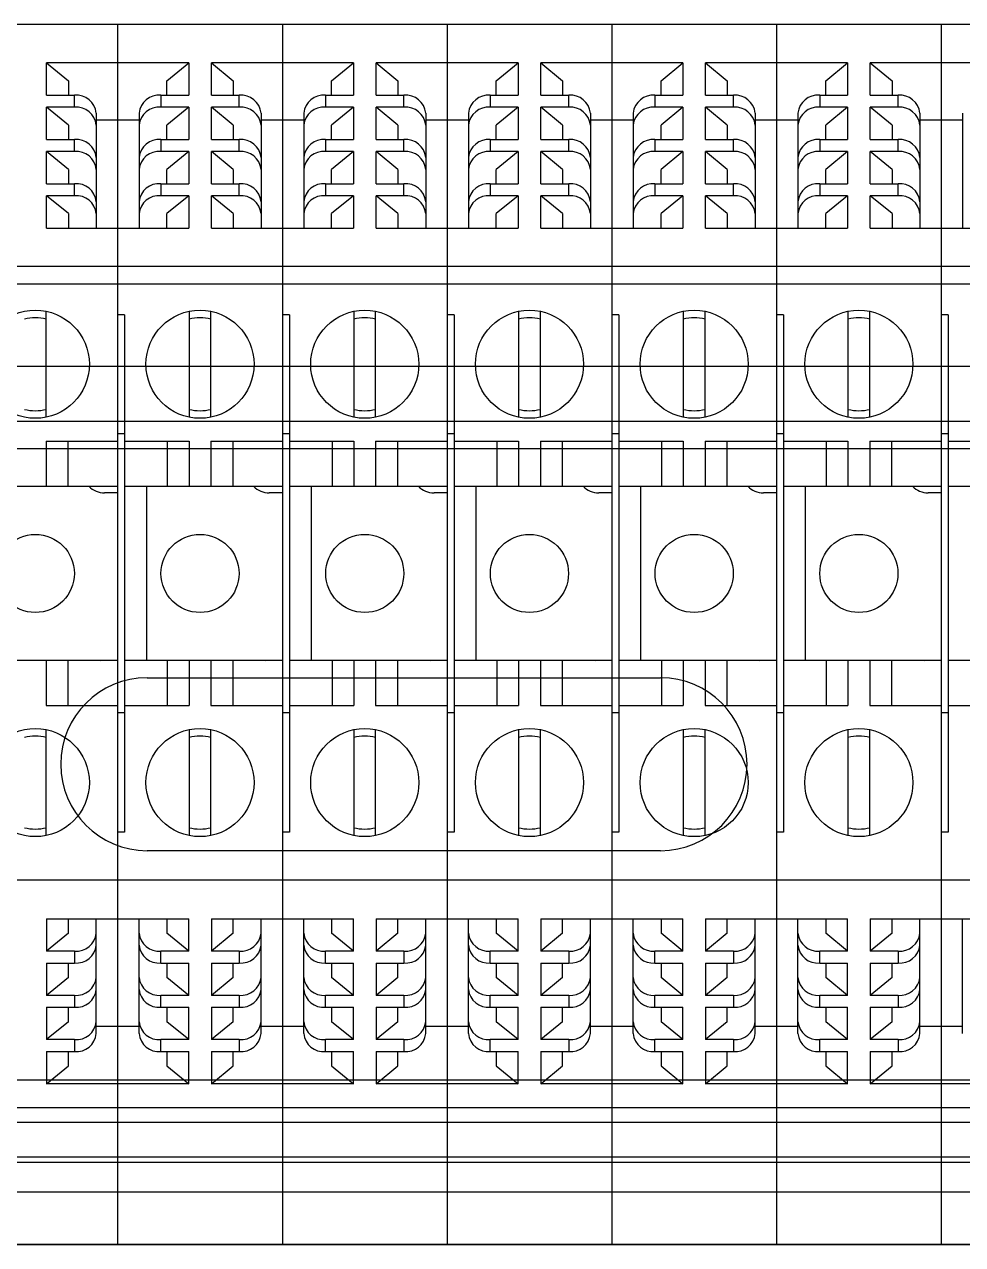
# Model space of a CAD drawing. Header units: inches. Extents: x 17 to 3130, y 15 to 659.
# Drawn here: x 1751.03 to 1785.21, y 382.24 to 426.69 of the extents above; entities that cross this region are included whole.
import ezdxf

# ---------------------------------------------------------------- set-up
doc = ezdxf.new("R2010")
doc.units = ezdxf.units.IN
doc.header["$MEASUREMENT"] = 0

msp = doc.modelspace()

# ---------------------------------------------------------------- linework, layer by layer
at = {"color": 7, "linetype": 'Continuous', "lineweight": 25}
for p, q in [((1754.43008, 426.6941), (1748.43008, 426.6941)), ((1754.43008, 426.6941), (1754.43008, 382.2441)), ((1760.43008, 426.6941), (1754.43008, 426.6941)), ((1754.43008, 426.6941), (1754.43008, 382.2441)), ((1760.43008, 426.6941), (1760.43008, 382.2441)), ((1766.43008, 426.6941), (1760.43008, 426.6941)), ((1760.43008, 426.6941), (1760.43008, 382.2441)), ((1766.43008, 426.6941), (1766.43008, 382.2441)), ((1772.43008, 426.6941), (1766.43008, 426.6941)), ((1766.43008, 426.6941), (1766.43008, 382.2441)), ((1772.43008, 426.6941), (1772.43008, 382.2441)), ((1778.43008, 426.6941), (1772.43008, 426.6941)), ((1772.43008, 426.6941), (1772.43008, 382.2441)), ((1778.43008, 426.6941), (1778.43008, 382.2441)), ((1784.43008, 426.6941), (1778.43008, 426.6941)), ((1778.43008, 426.6941), (1778.43008, 382.2441)), ((1784.43008, 426.6941), (1784.43008, 382.2441)), ((1790.43008, 426.6941), (1784.43008, 426.6941)), ((1784.43008, 426.6941), (1784.43008, 382.2441)), ((1754.43008, 425.28942), (1751.84283, 425.28942)), ((1751.84283, 424.11185), (1751.84283, 425.28942)), ((1751.84283, 425.28942), (1752.63658, 424.63757)), ((1757.01733, 425.28942), (1754.43008, 425.28942)), ((1756.22358, 424.63757), (1757.01733, 425.28942)), ((1757.01733, 425.28942), (1757.01733, 424.11185)), ((1760.43008, 425.28942), (1757.84283, 425.28942)), ((1757.84283, 424.11185), (1757.84283, 425.28942)), ((1757.84283, 425.28942), (1758.63658, 424.63757)), ((1763.01733, 425.28942), (1760.43008, 425.28942)), ((1762.22358, 424.63757), (1763.01733, 425.28942)), ((1763.01733, 425.28942), (1763.01733, 424.11185)), ((1766.43008, 425.28942), (1763.84283, 425.28942)), ((1763.84283, 424.11185), (1763.84283, 425.28942)), ((1763.84283, 425.28942), (1764.63658, 424.63757)), ((1769.01733, 425.28942), (1766.43008, 425.28942)), ((1768.22358, 424.63757), (1769.01733, 425.28942)), ((1769.01733, 425.28942), (1769.01733, 424.11185)), ((1772.43008, 425.28942), (1769.84283, 425.28942)), ((1769.84283, 424.11185), (1769.84283, 425.28942)), ((1769.84283, 425.28942), (1770.63658, 424.63757)), ((1775.01733, 425.28942), (1772.43008, 425.28942)), ((1774.22358, 424.63757), (1775.01733, 425.28942)), ((1775.01733, 425.28942), (1775.01733, 424.11185)), ((1778.43008, 425.28942), (1775.84283, 425.28942)), ((1775.84283, 424.11185), (1775.84283, 425.28942)), ((1775.84283, 425.28942), (1776.63658, 424.63757)), ((1781.01733, 425.28942), (1778.43008, 425.28942)), ((1780.22358, 424.63757), (1781.01733, 425.28942)), ((1781.01733, 425.28942), (1781.01733, 424.11185)), ((1784.43008, 425.28942), (1781.84283, 425.28942)), ((1781.84283, 424.11185), (1781.84283, 425.28942)), ((1781.84283, 425.28942), (1782.63658, 424.63757)), ((1787.01733, 425.28942), (1784.43008, 425.28942)), ((1752.63658, 424.63757), (1752.63658, 424.11185)), ((1756.22358, 424.11185), (1756.22358, 424.63757)), ((1758.63658, 424.63757), (1758.63658, 424.11185)), ((1762.22358, 424.11185), (1762.22358, 424.63757)), ((1764.63658, 424.63757), (1764.63658, 424.11185)), ((1768.22358, 424.11185), (1768.22358, 424.63757)), ((1770.63658, 424.63757), (1770.63658, 424.11185)), ((1774.22358, 424.11185), (1774.22358, 424.63757)), ((1776.63658, 424.63757), (1776.63658, 424.11185)), ((1780.22358, 424.11185), (1780.22358, 424.63757)), ((1782.63658, 424.63757), (1782.63658, 424.11185)), ((1751.84283, 424.11185), (1752.85883, 424.11185)), ((1752.85883, 423.67706), (1752.85883, 424.11185)), ((1756.00133, 424.11185), (1756.00133, 423.67706)), ((1756.00133, 424.11185), (1757.01733, 424.11185)), ((1757.84283, 424.11185), (1758.85883, 424.11185)), ((1758.85883, 423.67706), (1758.85883, 424.11185)), ((1762.00133, 424.11185), (1762.00133, 423.67706)), ((1762.00133, 424.11185), (1763.01733, 424.11185)), ((1763.84283, 424.11185), (1764.85883, 424.11185)), ((1764.85883, 423.67706), (1764.85883, 424.11185)), ((1768.00133, 424.11185), (1768.00133, 423.67706)), ((1768.00133, 424.11185), (1769.01733, 424.11185)), ((1769.84283, 424.11185), (1770.85883, 424.11185)), ((1770.85883, 423.67706), (1770.85883, 424.11185)), ((1774.00133, 424.11185), (1774.00133, 423.67706)), ((1774.00133, 424.11185), (1775.01733, 424.11185)), ((1775.84283, 424.11185), (1776.85883, 424.11185)), ((1776.85883, 423.67706), (1776.85883, 424.11185)), ((1780.00133, 424.11185), (1780.00133, 423.67706)), ((1780.00133, 424.11185), (1781.01733, 424.11185)), ((1781.84283, 424.11185), (1782.85883, 424.11185)), ((1782.85883, 423.67706), (1782.85883, 424.11185)), ((1752.85883, 423.67706), (1751.84283, 423.67706)), ((1751.84283, 422.4995), (1751.84283, 423.67706)), ((1752.63658, 423.02521), (1751.84283, 423.67706)), ((1757.01733, 423.67706), (1756.00133, 423.67706)), ((1757.01733, 423.67706), (1756.22358, 423.02521)), ((1757.01733, 423.67706), (1757.01733, 422.4995)), ((1758.85883, 423.67706), (1757.84283, 423.67706)), ((1757.84283, 422.4995), (1757.84283, 423.67706)), ((1758.63658, 423.02521), (1757.84283, 423.67706)), ((1763.01733, 423.67706), (1762.00133, 423.67706)), ((1763.01733, 423.67706), (1762.22358, 423.02521)), ((1763.01733, 423.67706), (1763.01733, 422.4995)), ((1764.85883, 423.67706), (1763.84283, 423.67706)), ((1763.84283, 422.4995), (1763.84283, 423.67706)), ((1764.63658, 423.02521), (1763.84283, 423.67706)), ((1769.01733, 423.67706), (1768.00133, 423.67706)), ((1769.01733, 423.67706), (1768.22358, 423.02521)), ((1769.01733, 423.67706), (1769.01733, 422.4995)), ((1770.85883, 423.67706), (1769.84283, 423.67706)), ((1769.84283, 422.4995), (1769.84283, 423.67706)), ((1770.63658, 423.02521), (1769.84283, 423.67706)), ((1775.01733, 423.67706), (1774.00133, 423.67706)), ((1775.01733, 423.67706), (1774.22358, 423.02521)), ((1775.01733, 423.67706), (1775.01733, 422.4995)), ((1776.85883, 423.67706), (1775.84283, 423.67706)), ((1775.84283, 422.4995), (1775.84283, 423.67706)), ((1776.63658, 423.02521), (1775.84283, 423.67706)), ((1781.01733, 423.67706), (1780.00133, 423.67706)), ((1781.01733, 423.67706), (1780.22358, 423.02521)), ((1781.01733, 423.67706), (1781.01733, 422.4995)), ((1782.85883, 423.67706), (1781.84283, 423.67706)), ((1781.84283, 422.4995), (1781.84283, 423.67706)), ((1782.63658, 423.02521), (1781.84283, 423.67706)), ((1753.65258, 423.46), (1753.65258, 419.27478)), ((1754.43008, 423.20349), (1753.65258, 423.20349)), ((1755.20758, 423.20349), (1754.43008, 423.20349)), ((1755.20758, 423.46), (1755.20758, 419.27478)), ((1759.65258, 423.46), (1759.65258, 419.27478)), ((1760.43008, 423.20349), (1759.65258, 423.20349)), ((1761.20758, 423.20349), (1760.43008, 423.20349)), ((1761.20758, 423.46), (1761.20758, 419.27478)), ((1765.65258, 423.46), (1765.65258, 419.27478)), ((1766.43008, 423.20349), (1765.65258, 423.20349)), ((1767.20758, 423.20349), (1766.43008, 423.20349)), ((1767.20758, 423.46), (1767.20758, 419.27478)), ((1771.65258, 423.46), (1771.65258, 419.27478)), ((1772.43008, 423.20349), (1771.65258, 423.20349)), ((1773.20758, 423.20349), (1772.43008, 423.20349)), ((1773.20758, 423.46), (1773.20758, 419.27478)), ((1777.65258, 423.46), (1777.65258, 419.27478)), ((1778.43008, 423.20349), (1777.65258, 423.20349)), ((1779.20758, 423.20349), (1778.43008, 423.20349)), ((1779.20758, 423.46), (1779.20758, 419.27478)), ((1783.65258, 423.46), (1783.65258, 419.27478)), ((1784.43008, 423.20349), (1783.65258, 423.20349)), ((1785.20758, 423.20349), (1784.43008, 423.20349)), ((1785.20758, 423.46), (1785.20758, 419.27478)), ((1752.63658, 423.02521), (1752.63658, 422.4995)), ((1756.22358, 422.4995), (1756.22358, 423.02521)), ((1758.63658, 423.02521), (1758.63658, 422.4995)), ((1762.22358, 422.4995), (1762.22358, 423.02521)), ((1764.63658, 423.02521), (1764.63658, 422.4995)), ((1768.22358, 422.4995), (1768.22358, 423.02521)), ((1770.63658, 423.02521), (1770.63658, 422.4995)), ((1774.22358, 422.4995), (1774.22358, 423.02521)), ((1776.63658, 423.02521), (1776.63658, 422.4995)), ((1780.22358, 422.4995), (1780.22358, 423.02521)), ((1782.63658, 423.02521), (1782.63658, 422.4995)), ((1751.84283, 422.4995), (1752.85883, 422.4995)), ((1752.85883, 422.0647), (1752.85883, 422.4995)), ((1756.00133, 422.4995), (1756.00133, 422.0647)), ((1756.00133, 422.4995), (1757.01733, 422.4995)), ((1757.84283, 422.4995), (1758.85883, 422.4995)), ((1758.85883, 422.0647), (1758.85883, 422.4995)), ((1762.00133, 422.4995), (1762.00133, 422.0647)), ((1762.00133, 422.4995), (1763.01733, 422.4995)), ((1763.84283, 422.4995), (1764.85883, 422.4995)), ((1764.85883, 422.0647), (1764.85883, 422.4995)), ((1768.00133, 422.4995), (1768.00133, 422.0647)), ((1768.00133, 422.4995), (1769.01733, 422.4995)), ((1769.84283, 422.4995), (1770.85883, 422.4995)), ((1770.85883, 422.0647), (1770.85883, 422.4995)), ((1774.00133, 422.4995), (1774.00133, 422.0647)), ((1774.00133, 422.4995), (1775.01733, 422.4995)), ((1775.84283, 422.4995), (1776.85883, 422.4995)), ((1776.85883, 422.0647), (1776.85883, 422.4995)), ((1780.00133, 422.4995), (1780.00133, 422.0647)), ((1780.00133, 422.4995), (1781.01733, 422.4995)), ((1781.84283, 422.4995), (1782.85883, 422.4995)), ((1782.85883, 422.0647), (1782.85883, 422.4995)), ((1752.85883, 422.0647), (1751.84283, 422.0647)), ((1751.84283, 420.88714), (1751.84283, 422.0647)), ((1752.63658, 421.41285), (1751.84283, 422.0647)), ((1757.01733, 422.0647), (1756.00133, 422.0647)), ((1757.01733, 422.0647), (1756.22358, 421.41285)), ((1757.01733, 422.0647), (1757.01733, 420.88714)), ((1758.85883, 422.0647), (1757.84283, 422.0647)), ((1757.84283, 420.88714), (1757.84283, 422.0647)), ((1758.63658, 421.41285), (1757.84283, 422.0647)), ((1763.01733, 422.0647), (1762.00133, 422.0647)), ((1763.01733, 422.0647), (1762.22358, 421.41285)), ((1763.01733, 422.0647), (1763.01733, 420.88714)), ((1764.85883, 422.0647), (1763.84283, 422.0647)), ((1763.84283, 420.88714), (1763.84283, 422.0647)), ((1764.63658, 421.41285), (1763.84283, 422.0647)), ((1769.01733, 422.0647), (1768.00133, 422.0647)), ((1769.01733, 422.0647), (1768.22358, 421.41285)), ((1769.01733, 422.0647), (1769.01733, 420.88714)), ((1770.85883, 422.0647), (1769.84283, 422.0647)), ((1769.84283, 420.88714), (1769.84283, 422.0647)), ((1770.63658, 421.41285), (1769.84283, 422.0647)), ((1775.01733, 422.0647), (1774.00133, 422.0647)), ((1775.01733, 422.0647), (1774.22358, 421.41285)), ((1775.01733, 422.0647), (1775.01733, 420.88714)), ((1776.85883, 422.0647), (1775.84283, 422.0647)), ((1775.84283, 420.88714), (1775.84283, 422.0647)), ((1776.63658, 421.41285), (1775.84283, 422.0647)), ((1781.01733, 422.0647), (1780.00133, 422.0647)), ((1781.01733, 422.0647), (1780.22358, 421.41285)), ((1781.01733, 422.0647), (1781.01733, 420.88714)), ((1782.85883, 422.0647), (1781.84283, 422.0647)), ((1781.84283, 420.88714), (1781.84283, 422.0647)), ((1782.63658, 421.41285), (1781.84283, 422.0647)), ((1752.63658, 421.41285), (1752.63658, 420.88714)), ((1756.22358, 420.88714), (1756.22358, 421.41285)), ((1758.63658, 421.41285), (1758.63658, 420.88714)), ((1762.22358, 420.88714), (1762.22358, 421.41285)), ((1764.63658, 421.41285), (1764.63658, 420.88714)), ((1768.22358, 420.88714), (1768.22358, 421.41285)), ((1770.63658, 421.41285), (1770.63658, 420.88714)), ((1774.22358, 420.88714), (1774.22358, 421.41285)), ((1776.63658, 421.41285), (1776.63658, 420.88714)), ((1780.22358, 420.88714), (1780.22358, 421.41285)), ((1782.63658, 421.41285), (1782.63658, 420.88714)), ((1751.84283, 420.88714), (1752.85883, 420.88714)), ((1752.85883, 420.45235), (1752.85883, 420.88714)), ((1756.00133, 420.88714), (1756.00133, 420.45235)), ((1756.00133, 420.88714), (1757.01733, 420.88714)), ((1757.84283, 420.88714), (1758.85883, 420.88714)), ((1758.85883, 420.45235), (1758.85883, 420.88714)), ((1762.00133, 420.88714), (1762.00133, 420.45235)), ((1762.00133, 420.88714), (1763.01733, 420.88714)), ((1763.84283, 420.88714), (1764.85883, 420.88714)), ((1764.85883, 420.45235), (1764.85883, 420.88714)), ((1768.00133, 420.88714), (1768.00133, 420.45235)), ((1768.00133, 420.88714), (1769.01733, 420.88714)), ((1769.84283, 420.88714), (1770.85883, 420.88714)), ((1770.85883, 420.45235), (1770.85883, 420.88714)), ((1774.00133, 420.88714), (1774.00133, 420.45235)), ((1774.00133, 420.88714), (1775.01733, 420.88714)), ((1775.84283, 420.88714), (1776.85883, 420.88714)), ((1776.85883, 420.45235), (1776.85883, 420.88714)), ((1780.00133, 420.88714), (1780.00133, 420.45235)), ((1780.00133, 420.88714), (1781.01733, 420.88714)), ((1781.84283, 420.88714), (1782.85883, 420.88714)), ((1782.85883, 420.45235), (1782.85883, 420.88714)), ((1751.84283, 419.27478), (1751.84283, 420.45235)), ((1752.85883, 420.45235), (1751.84283, 420.45235)), ((1752.63658, 419.80049), (1751.84283, 420.45235)), ((1757.01733, 420.45235), (1756.00133, 420.45235)), ((1757.01733, 420.45235), (1756.22358, 419.80049)), ((1757.01733, 420.45235), (1757.01733, 419.27478)), ((1757.84283, 419.27478), (1757.84283, 420.45235)), ((1758.85883, 420.45235), (1757.84283, 420.45235)), ((1758.63658, 419.80049), (1757.84283, 420.45235)), ((1763.01733, 420.45235), (1762.00133, 420.45235)), ((1763.01733, 420.45235), (1762.22358, 419.80049)), ((1763.01733, 420.45235), (1763.01733, 419.27478)), ((1763.84283, 419.27478), (1763.84283, 420.45235)), ((1764.85883, 420.45235), (1763.84283, 420.45235)), ((1764.63658, 419.80049), (1763.84283, 420.45235)), ((1769.01733, 420.45235), (1768.00133, 420.45235)), ((1769.01733, 420.45235), (1768.22358, 419.80049)), ((1769.01733, 420.45235), (1769.01733, 419.27478)), ((1769.84283, 419.27478), (1769.84283, 420.45235)), ((1770.85883, 420.45235), (1769.84283, 420.45235)), ((1770.63658, 419.80049), (1769.84283, 420.45235)), ((1775.01733, 420.45235), (1774.00133, 420.45235)), ((1775.01733, 420.45235), (1774.22358, 419.80049)), ((1775.01733, 420.45235), (1775.01733, 419.27478)), ((1775.84283, 419.27478), (1775.84283, 420.45235)), ((1776.85883, 420.45235), (1775.84283, 420.45235)), ((1776.63658, 419.80049), (1775.84283, 420.45235)), ((1781.01733, 420.45235), (1780.00133, 420.45235)), ((1781.01733, 420.45235), (1780.22358, 419.80049)), ((1781.01733, 420.45235), (1781.01733, 419.27478)), ((1781.84283, 419.27478), (1781.84283, 420.45235)), ((1782.85883, 420.45235), (1781.84283, 420.45235)), ((1782.63658, 419.80049), (1781.84283, 420.45235)), ((1752.63658, 419.80049), (1752.63658, 419.27478)), ((1756.22358, 419.27478), (1756.22358, 419.80049)), ((1758.63658, 419.80049), (1758.63658, 419.27478)), ((1762.22358, 419.27478), (1762.22358, 419.80049)), ((1764.63658, 419.80049), (1764.63658, 419.27478)), ((1768.22358, 419.27478), (1768.22358, 419.80049)), ((1770.63658, 419.80049), (1770.63658, 419.27478)), ((1774.22358, 419.27478), (1774.22358, 419.80049)), ((1776.63658, 419.80049), (1776.63658, 419.27478)), ((1780.22358, 419.27478), (1780.22358, 419.80049)), ((1782.63658, 419.80049), (1782.63658, 419.27478)), ((1751.84283, 419.27478), (1754.43008, 419.27478)), ((1754.43008, 419.27478), (1757.01733, 419.27478)), ((1757.84283, 419.27478), (1760.43008, 419.27478)), ((1760.43008, 419.27478), (1763.01733, 419.27478)), ((1763.84283, 419.27478), (1766.43008, 419.27478)), ((1766.43008, 419.27478), (1769.01733, 419.27478)), ((1769.84283, 419.27478), (1772.43008, 419.27478)), ((1772.43008, 419.27478), (1775.01733, 419.27478)), ((1775.84283, 419.27478), (1778.43008, 419.27478)), ((1778.43008, 419.27478), (1781.01733, 419.27478)), ((1781.84283, 419.27478), (1784.43008, 419.27478)), ((1784.43008, 419.27478), (1787.01733, 419.27478)), ((1754.43008, 417.8701), (1748.43008, 417.8701)), ((1760.43008, 417.8701), (1754.43008, 417.8701)), ((1766.43008, 417.8701), (1760.43008, 417.8701)), ((1772.43008, 417.8701), (1766.43008, 417.8701)), ((1778.43008, 417.8701), (1772.43008, 417.8701)), ((1784.43008, 417.8701), (1778.43008, 417.8701)), ((1790.43008, 417.8701), (1784.43008, 417.8701)), ((1712.43008, 417.2441), (2212.43008, 417.2441)), ((1751.82696, 412.38602), (1751.82696, 416.24218)), ((1754.68408, 416.1175), (1754.43008, 416.1175)), ((1754.68408, 416.1175), (1754.68408, 397.2707)), ((1757.03321, 416.24218), (1757.03321, 412.38602)), ((1757.82696, 412.38602), (1757.82696, 416.24218)), ((1760.68408, 416.1175), (1760.43008, 416.1175)), ((1760.68408, 416.1175), (1760.68408, 397.2707)), ((1763.03321, 416.24218), (1763.03321, 412.38602)), ((1763.82696, 412.38602), (1763.82696, 416.24218)), ((1766.68408, 416.1175), (1766.43008, 416.1175)), ((1766.68408, 416.1175), (1766.68408, 397.2707)), ((1769.03321, 416.24218), (1769.03321, 412.38602)), ((1769.82696, 412.38602), (1769.82696, 416.24218)), ((1772.68408, 416.1175), (1772.43008, 416.1175)), ((1772.68408, 416.1175), (1772.68408, 397.2707)), ((1775.03321, 416.24218), (1775.03321, 412.38602)), ((1775.82696, 412.38602), (1775.82696, 416.24218)), ((1778.68408, 416.1175), (1778.43008, 416.1175)), ((1778.68408, 416.1175), (1778.68408, 397.2707)), ((1781.03321, 416.24218), (1781.03321, 412.38602)), ((1781.82696, 412.38602), (1781.82696, 416.24218)), ((1784.68408, 416.1175), (1784.43008, 416.1175)), ((1784.68408, 416.1175), (1784.68408, 397.2707)), ((1712.43008, 414.2441), (2212.43008, 414.2441)), ((1712.43008, 412.2441), (2212.43008, 412.2441)), ((1754.68408, 411.7741), (1754.43008, 411.7741)), ((1760.68408, 411.7741), (1760.43008, 411.7741)), ((1766.68408, 411.7741), (1766.43008, 411.7741)), ((1772.68408, 411.7741), (1772.43008, 411.7741)), ((1778.68408, 411.7741), (1778.43008, 411.7741)), ((1784.68408, 411.7741), (1784.43008, 411.7741)), ((1712.43008, 411.2441), (2212.43008, 411.2441)), ((1751.82696, 411.5074), (1754.43008, 411.5074)), ((1751.82696, 411.5074), (1751.82696, 409.8691)), ((1752.62071, 411.5074), (1752.62071, 409.8691)), ((1754.68408, 411.5074), (1757.03321, 411.5074)), ((1756.23946, 411.5074), (1756.23946, 409.8691)), ((1757.03321, 411.5074), (1757.03321, 409.8691)), ((1757.82696, 411.5074), (1760.43008, 411.5074)), ((1757.82696, 411.5074), (1757.82696, 409.8691)), ((1758.62071, 411.5074), (1758.62071, 409.8691)), ((1760.68408, 411.5074), (1763.03321, 411.5074)), ((1762.23946, 411.5074), (1762.23946, 409.8691)), ((1763.03321, 411.5074), (1763.03321, 409.8691)), ((1763.82696, 411.5074), (1766.43008, 411.5074)), ((1763.82696, 411.5074), (1763.82696, 409.8691)), ((1764.62071, 411.5074), (1764.62071, 409.8691)), ((1766.68408, 411.5074), (1769.03321, 411.5074)), ((1768.23946, 411.5074), (1768.23946, 409.8691)), ((1769.03321, 411.5074), (1769.03321, 409.8691)), ((1769.82696, 411.5074), (1772.43008, 411.5074)), ((1769.82696, 411.5074), (1769.82696, 409.8691)), ((1770.62071, 411.5074), (1770.62071, 409.8691)), ((1772.68408, 411.5074), (1775.03321, 411.5074)), ((1774.23946, 411.5074), (1774.23946, 409.8691)), ((1775.03321, 411.5074), (1775.03321, 409.8691)), ((1775.82696, 411.5074), (1778.43008, 411.5074)), ((1775.82696, 411.5074), (1775.82696, 409.8691)), ((1776.62071, 411.5074), (1776.62071, 409.8691)), ((1778.68408, 411.5074), (1781.03321, 411.5074)), ((1780.23946, 411.5074), (1780.23946, 409.8691)), ((1781.03321, 411.5074), (1781.03321, 409.8691)), ((1781.82696, 411.5074), (1784.43008, 411.5074)), ((1781.82696, 411.5074), (1781.82696, 409.8691)), ((1782.62071, 411.5074), (1782.62071, 409.8691)), ((1784.68408, 411.5074), (1787.03321, 411.5074)), ((1748.68408, 409.8691), (1754.43008, 409.8691)), ((1754.68408, 409.8691), (1760.43008, 409.8691)), ((1755.47708, 409.8691), (1755.47708, 403.5191)), ((1760.68408, 409.8691), (1766.43008, 409.8691)), ((1761.47708, 409.8691), (1761.47708, 403.5191)), ((1766.68408, 409.8691), (1772.43008, 409.8691)), ((1767.47708, 409.8691), (1767.47708, 403.5191)), ((1772.68408, 409.8691), (1778.43008, 409.8691)), ((1773.47708, 409.8691), (1773.47708, 403.5191)), ((1778.68408, 409.8691), (1784.43008, 409.8691)), ((1779.47708, 409.8691), (1779.47708, 403.5191)), ((1784.68408, 409.8691), (1790.43008, 409.8691)), ((1754.43008, 409.62646), (1753.95383, 409.62646)), ((1760.43008, 409.62646), (1759.95383, 409.62646)), ((1766.43008, 409.62646), (1765.95383, 409.62646)), ((1772.43008, 409.62646), (1771.95383, 409.62646)), ((1778.43008, 409.62646), (1777.95383, 409.62646)), ((1784.43008, 409.62646), (1783.95383, 409.62646)), ((1754.43008, 403.5191), (1748.68408, 403.5191)), ((1751.82696, 403.5191), (1751.82696, 401.8808)), ((1752.62071, 403.5191), (1752.62071, 401.8808)), ((1753.82003, 403.5191), (1753.95383, 403.53046)), ((1753.95383, 403.53046), (1754.43008, 403.53046)), ((1760.43008, 403.5191), (1754.68408, 403.5191)), ((1756.23946, 403.5191), (1756.23946, 401.8808)), ((1757.03321, 403.5191), (1757.03321, 401.8808)), ((1757.82696, 403.5191), (1757.82696, 401.8808)), ((1758.62071, 403.5191), (1758.62071, 401.8808)), ((1759.82003, 403.5191), (1759.95383, 403.53046)), ((1759.95383, 403.53046), (1760.43008, 403.53046)), ((1766.43008, 403.5191), (1760.68408, 403.5191)), ((1762.23946, 403.5191), (1762.23946, 401.8808)), ((1763.03321, 403.5191), (1763.03321, 401.8808)), ((1763.82696, 403.5191), (1763.82696, 401.8808)), ((1764.62071, 403.5191), (1764.62071, 401.8808)), ((1765.82003, 403.5191), (1765.95383, 403.53046)), ((1765.95383, 403.53046), (1766.43008, 403.53046)), ((1772.43008, 403.5191), (1766.68408, 403.5191)), ((1768.23946, 403.5191), (1768.23946, 401.8808)), ((1769.03321, 403.5191), (1769.03321, 401.8808)), ((1769.82696, 403.5191), (1769.82696, 401.8808)), ((1770.62071, 403.5191), (1770.62071, 401.8808)), ((1771.82003, 403.5191), (1771.95383, 403.53046)), ((1771.95383, 403.53046), (1772.43008, 403.53046)), ((1778.43008, 403.5191), (1772.68408, 403.5191)), ((1774.23946, 403.5191), (1774.23946, 401.8808)), ((1775.03321, 403.5191), (1775.03321, 401.8808)), ((1775.82696, 403.5191), (1775.82696, 401.8808)), ((1776.62071, 403.5191), (1776.62071, 401.8808)), ((1777.82003, 403.5191), (1777.95383, 403.53046)), ((1777.95383, 403.53046), (1778.43008, 403.53046)), ((1784.43008, 403.5191), (1778.68408, 403.5191)), ((1780.23946, 403.5191), (1780.23946, 401.8808)), ((1781.03321, 403.5191), (1781.03321, 401.8808)), ((1781.82696, 403.5191), (1781.82696, 401.8808)), ((1782.62071, 403.5191), (1782.62071, 401.8808)), ((1783.82003, 403.5191), (1783.95383, 403.53046)), ((1783.95383, 403.53046), (1784.43008, 403.53046)), ((1790.43008, 403.5191), (1784.68408, 403.5191)), ((1755.50508, 402.8941), (1774.20508, 402.8941)), ((1751.82696, 401.8808), (1754.43008, 401.8808)), ((1754.68408, 401.8808), (1757.03321, 401.8808)), ((1757.82696, 401.8808), (1760.43008, 401.8808)), ((1760.68408, 401.8808), (1763.03321, 401.8808)), ((1763.82696, 401.8808), (1766.43008, 401.8808)), ((1766.68408, 401.8808), (1769.03321, 401.8808)), ((1769.82696, 401.8808), (1772.43008, 401.8808)), ((1772.68408, 401.8808), (1775.03321, 401.8808)), ((1775.82696, 401.8808), (1778.43008, 401.8808)), ((1778.68408, 401.8808), (1781.03321, 401.8808)), ((1781.82696, 401.8808), (1784.43008, 401.8808)), ((1784.68408, 401.8808), (1787.03321, 401.8808)), ((1754.68408, 401.6141), (1754.43008, 401.6141)), ((1760.68408, 401.6141), (1760.43008, 401.6141)), ((1766.68408, 401.6141), (1766.43008, 401.6141)), ((1772.68408, 401.6141), (1772.43008, 401.6141)), ((1778.68408, 401.6141), (1778.43008, 401.6141)), ((1784.68408, 401.6141), (1784.43008, 401.6141)), ((1751.82696, 397.14602), (1751.82696, 401.00218)), ((1757.03321, 401.00218), (1757.03321, 397.14602)), ((1757.82696, 397.14602), (1757.82696, 401.00218)), ((1763.03321, 401.00218), (1763.03321, 397.14602)), ((1763.82696, 397.14602), (1763.82696, 401.00218)), ((1769.03321, 401.00218), (1769.03321, 397.14602)), ((1769.82696, 397.14602), (1769.82696, 401.00218)), ((1775.03321, 401.00218), (1775.03321, 397.14602)), ((1775.82696, 397.14602), (1775.82696, 401.00218)), ((1781.03321, 401.00218), (1781.03321, 397.14602)), ((1781.82696, 397.14602), (1781.82696, 401.00218)), ((1754.68408, 397.2707), (1754.43008, 397.2707)), ((1760.68408, 397.2707), (1760.43008, 397.2707)), ((1766.68408, 397.2707), (1766.43008, 397.2707)), ((1772.68408, 397.2707), (1772.43008, 397.2707)), ((1778.68408, 397.2707), (1778.43008, 397.2707)), ((1784.68408, 397.2707), (1784.43008, 397.2707)), ((1774.20508, 396.5941), (1755.50508, 396.5941)), ((1754.43008, 395.5181), (1748.43008, 395.5181)), ((1760.43008, 395.5181), (1754.43008, 395.5181)), ((1766.43008, 395.5181), (1760.43008, 395.5181)), ((1772.43008, 395.5181), (1766.43008, 395.5181)), ((1778.43008, 395.5181), (1772.43008, 395.5181)), ((1784.43008, 395.5181), (1778.43008, 395.5181)), ((1790.43008, 395.5181), (1784.43008, 395.5181)), ((1751.84283, 394.11342), (1754.43008, 394.11342)), ((1751.84283, 394.11342), (1751.84283, 392.93585)), ((1752.63658, 393.58771), (1752.63658, 394.11342)), ((1753.65258, 389.9282), (1753.65258, 394.11342)), ((1754.43008, 394.11342), (1757.01733, 394.11342)), ((1755.20758, 389.9282), (1755.20758, 394.11342)), ((1756.22358, 394.11342), (1756.22358, 393.58771)), ((1757.01733, 392.93585), (1757.01733, 394.11342)), ((1757.84283, 394.11342), (1760.43008, 394.11342)), ((1757.84283, 394.11342), (1757.84283, 392.93585)), ((1758.63658, 393.58771), (1758.63658, 394.11342)), ((1759.65258, 389.9282), (1759.65258, 394.11342)), ((1760.43008, 394.11342), (1763.01733, 394.11342)), ((1761.20758, 389.9282), (1761.20758, 394.11342)), ((1762.22358, 394.11342), (1762.22358, 393.58771)), ((1763.01733, 392.93585), (1763.01733, 394.11342)), ((1763.84283, 394.11342), (1766.43008, 394.11342)), ((1763.84283, 394.11342), (1763.84283, 392.93585)), ((1764.63658, 393.58771), (1764.63658, 394.11342)), ((1765.65258, 389.9282), (1765.65258, 394.11342)), ((1766.43008, 394.11342), (1769.01733, 394.11342)), ((1767.20758, 389.9282), (1767.20758, 394.11342)), ((1768.22358, 394.11342), (1768.22358, 393.58771)), ((1769.01733, 392.93585), (1769.01733, 394.11342)), ((1769.84283, 394.11342), (1772.43008, 394.11342)), ((1769.84283, 394.11342), (1769.84283, 392.93585)), ((1770.63658, 393.58771), (1770.63658, 394.11342)), ((1771.65258, 389.9282), (1771.65258, 394.11342)), ((1772.43008, 394.11342), (1775.01733, 394.11342)), ((1773.20758, 389.9282), (1773.20758, 394.11342)), ((1774.22358, 394.11342), (1774.22358, 393.58771)), ((1775.01733, 392.93585), (1775.01733, 394.11342)), ((1775.84283, 394.11342), (1778.43008, 394.11342)), ((1775.84283, 394.11342), (1775.84283, 392.93585)), ((1776.63658, 393.58771), (1776.63658, 394.11342)), ((1777.65258, 389.9282), (1777.65258, 394.11342)), ((1778.43008, 394.11342), (1781.01733, 394.11342)), ((1779.20758, 389.9282), (1779.20758, 394.11342)), ((1780.22358, 394.11342), (1780.22358, 393.58771)), ((1781.01733, 392.93585), (1781.01733, 394.11342)), ((1781.84283, 394.11342), (1784.43008, 394.11342)), ((1781.84283, 394.11342), (1781.84283, 392.93585)), ((1782.63658, 393.58771), (1782.63658, 394.11342)), ((1783.65258, 389.9282), (1783.65258, 394.11342)), ((1784.43008, 394.11342), (1787.01733, 394.11342)), ((1785.20758, 389.9282), (1785.20758, 394.11342)), ((1752.63658, 393.58771), (1751.84283, 392.93585)), ((1757.01733, 392.93585), (1756.22358, 393.58771)), ((1758.63658, 393.58771), (1757.84283, 392.93585)), ((1763.01733, 392.93585), (1762.22358, 393.58771)), ((1764.63658, 393.58771), (1763.84283, 392.93585)), ((1769.01733, 392.93585), (1768.22358, 393.58771)), ((1770.63658, 393.58771), (1769.84283, 392.93585)), ((1775.01733, 392.93585), (1774.22358, 393.58771)), ((1776.63658, 393.58771), (1775.84283, 392.93585)), ((1781.01733, 392.93585), (1780.22358, 393.58771)), ((1782.63658, 393.58771), (1781.84283, 392.93585)), ((1752.85883, 392.93585), (1751.84283, 392.93585)), ((1751.84283, 392.50106), (1752.85883, 392.50106)), ((1751.84283, 392.50106), (1751.84283, 391.3235)), ((1752.63658, 391.97535), (1752.63658, 392.50106)), ((1752.85883, 392.93585), (1752.85883, 392.50106)), ((1756.00133, 392.50106), (1756.00133, 392.93585)), ((1757.01733, 392.93585), (1756.00133, 392.93585)), ((1756.00133, 392.50106), (1757.01733, 392.50106)), ((1756.22358, 392.50106), (1756.22358, 391.97535)), ((1757.01733, 391.3235), (1757.01733, 392.50106)), ((1758.85883, 392.93585), (1757.84283, 392.93585)), ((1757.84283, 392.50106), (1758.85883, 392.50106)), ((1757.84283, 392.50106), (1757.84283, 391.3235)), ((1758.63658, 391.97535), (1758.63658, 392.50106)), ((1758.85883, 392.93585), (1758.85883, 392.50106)), ((1762.00133, 392.50106), (1762.00133, 392.93585)), ((1763.01733, 392.93585), (1762.00133, 392.93585)), ((1762.00133, 392.50106), (1763.01733, 392.50106)), ((1762.22358, 392.50106), (1762.22358, 391.97535)), ((1763.01733, 391.3235), (1763.01733, 392.50106)), ((1764.85883, 392.93585), (1763.84283, 392.93585)), ((1763.84283, 392.50106), (1764.85883, 392.50106)), ((1763.84283, 392.50106), (1763.84283, 391.3235)), ((1764.63658, 391.97535), (1764.63658, 392.50106)), ((1764.85883, 392.93585), (1764.85883, 392.50106)), ((1768.00133, 392.50106), (1768.00133, 392.93585)), ((1769.01733, 392.93585), (1768.00133, 392.93585)), ((1768.00133, 392.50106), (1769.01733, 392.50106)), ((1768.22358, 392.50106), (1768.22358, 391.97535)), ((1769.01733, 391.3235), (1769.01733, 392.50106)), ((1770.85883, 392.93585), (1769.84283, 392.93585)), ((1769.84283, 392.50106), (1770.85883, 392.50106)), ((1769.84283, 392.50106), (1769.84283, 391.3235)), ((1770.63658, 391.97535), (1770.63658, 392.50106)), ((1770.85883, 392.93585), (1770.85883, 392.50106)), ((1774.00133, 392.50106), (1774.00133, 392.93585)), ((1775.01733, 392.93585), (1774.00133, 392.93585)), ((1774.00133, 392.50106), (1775.01733, 392.50106)), ((1774.22358, 392.50106), (1774.22358, 391.97535)), ((1775.01733, 391.3235), (1775.01733, 392.50106)), ((1776.85883, 392.93585), (1775.84283, 392.93585)), ((1775.84283, 392.50106), (1776.85883, 392.50106)), ((1775.84283, 392.50106), (1775.84283, 391.3235)), ((1776.63658, 391.97535), (1776.63658, 392.50106)), ((1776.85883, 392.93585), (1776.85883, 392.50106)), ((1780.00133, 392.50106), (1780.00133, 392.93585)), ((1781.01733, 392.93585), (1780.00133, 392.93585)), ((1780.00133, 392.50106), (1781.01733, 392.50106)), ((1780.22358, 392.50106), (1780.22358, 391.97535)), ((1781.01733, 391.3235), (1781.01733, 392.50106)), ((1782.85883, 392.93585), (1781.84283, 392.93585)), ((1781.84283, 392.50106), (1782.85883, 392.50106)), ((1781.84283, 392.50106), (1781.84283, 391.3235)), ((1782.63658, 391.97535), (1782.63658, 392.50106)), ((1782.85883, 392.93585), (1782.85883, 392.50106)), ((1752.63658, 391.97535), (1751.84283, 391.3235)), ((1757.01733, 391.3235), (1756.22358, 391.97535)), ((1758.63658, 391.97535), (1757.84283, 391.3235)), ((1763.01733, 391.3235), (1762.22358, 391.97535)), ((1764.63658, 391.97535), (1763.84283, 391.3235)), ((1769.01733, 391.3235), (1768.22358, 391.97535)), ((1770.63658, 391.97535), (1769.84283, 391.3235)), ((1775.01733, 391.3235), (1774.22358, 391.97535)), ((1776.63658, 391.97535), (1775.84283, 391.3235)), ((1781.01733, 391.3235), (1780.22358, 391.97535)), ((1782.63658, 391.97535), (1781.84283, 391.3235)), ((1752.85883, 391.3235), (1751.84283, 391.3235)), ((1752.85883, 391.3235), (1752.85883, 390.8887)), ((1756.00133, 390.8887), (1756.00133, 391.3235)), ((1757.01733, 391.3235), (1756.00133, 391.3235)), ((1758.85883, 391.3235), (1757.84283, 391.3235)), ((1758.85883, 391.3235), (1758.85883, 390.8887)), ((1762.00133, 390.8887), (1762.00133, 391.3235)), ((1763.01733, 391.3235), (1762.00133, 391.3235)), ((1764.85883, 391.3235), (1763.84283, 391.3235)), ((1764.85883, 391.3235), (1764.85883, 390.8887)), ((1768.00133, 390.8887), (1768.00133, 391.3235)), ((1769.01733, 391.3235), (1768.00133, 391.3235)), ((1770.85883, 391.3235), (1769.84283, 391.3235)), ((1770.85883, 391.3235), (1770.85883, 390.8887)), ((1774.00133, 390.8887), (1774.00133, 391.3235)), ((1775.01733, 391.3235), (1774.00133, 391.3235)), ((1776.85883, 391.3235), (1775.84283, 391.3235)), ((1776.85883, 391.3235), (1776.85883, 390.8887)), ((1780.00133, 390.8887), (1780.00133, 391.3235)), ((1781.01733, 391.3235), (1780.00133, 391.3235)), ((1782.85883, 391.3235), (1781.84283, 391.3235)), ((1782.85883, 391.3235), (1782.85883, 390.8887)), ((1751.84283, 390.8887), (1752.85883, 390.8887)), ((1751.84283, 390.8887), (1751.84283, 389.71114)), ((1752.63658, 390.36299), (1752.63658, 390.8887)), ((1756.00133, 390.8887), (1757.01733, 390.8887)), ((1756.22358, 390.8887), (1756.22358, 390.36299)), ((1757.01733, 389.71114), (1757.01733, 390.8887)), ((1757.84283, 390.8887), (1758.85883, 390.8887)), ((1757.84283, 390.8887), (1757.84283, 389.71114)), ((1758.63658, 390.36299), (1758.63658, 390.8887)), ((1762.00133, 390.8887), (1763.01733, 390.8887)), ((1762.22358, 390.8887), (1762.22358, 390.36299)), ((1763.01733, 389.71114), (1763.01733, 390.8887)), ((1763.84283, 390.8887), (1764.85883, 390.8887)), ((1763.84283, 390.8887), (1763.84283, 389.71114)), ((1764.63658, 390.36299), (1764.63658, 390.8887)), ((1768.00133, 390.8887), (1769.01733, 390.8887)), ((1768.22358, 390.8887), (1768.22358, 390.36299)), ((1769.01733, 389.71114), (1769.01733, 390.8887)), ((1769.84283, 390.8887), (1770.85883, 390.8887)), ((1769.84283, 390.8887), (1769.84283, 389.71114)), ((1770.63658, 390.36299), (1770.63658, 390.8887)), ((1774.00133, 390.8887), (1775.01733, 390.8887)), ((1774.22358, 390.8887), (1774.22358, 390.36299)), ((1775.01733, 389.71114), (1775.01733, 390.8887)), ((1775.84283, 390.8887), (1776.85883, 390.8887)), ((1775.84283, 390.8887), (1775.84283, 389.71114)), ((1776.63658, 390.36299), (1776.63658, 390.8887)), ((1780.00133, 390.8887), (1781.01733, 390.8887)), ((1780.22358, 390.8887), (1780.22358, 390.36299)), ((1781.01733, 389.71114), (1781.01733, 390.8887)), ((1781.84283, 390.8887), (1782.85883, 390.8887)), ((1781.84283, 390.8887), (1781.84283, 389.71114)), ((1782.63658, 390.36299), (1782.63658, 390.8887)), ((1752.63658, 390.36299), (1751.84283, 389.71114)), ((1757.01733, 389.71114), (1756.22358, 390.36299)), ((1758.63658, 390.36299), (1757.84283, 389.71114)), ((1763.01733, 389.71114), (1762.22358, 390.36299)), ((1764.63658, 390.36299), (1763.84283, 389.71114)), ((1769.01733, 389.71114), (1768.22358, 390.36299)), ((1770.63658, 390.36299), (1769.84283, 389.71114)), ((1775.01733, 389.71114), (1774.22358, 390.36299)), ((1776.63658, 390.36299), (1775.84283, 389.71114)), ((1781.01733, 389.71114), (1780.22358, 390.36299)), ((1782.63658, 390.36299), (1781.84283, 389.71114)), ((1754.43008, 390.18471), (1753.65258, 390.18471)), ((1755.20758, 390.18471), (1754.43008, 390.18471)), ((1760.43008, 390.18471), (1759.65258, 390.18471)), ((1761.20758, 390.18471), (1760.43008, 390.18471)), ((1766.43008, 390.18471), (1765.65258, 390.18471)), ((1767.20758, 390.18471), (1766.43008, 390.18471)), ((1772.43008, 390.18471), (1771.65258, 390.18471)), ((1773.20758, 390.18471), (1772.43008, 390.18471)), ((1778.43008, 390.18471), (1777.65258, 390.18471)), ((1779.20758, 390.18471), (1778.43008, 390.18471)), ((1784.43008, 390.18471), (1783.65258, 390.18471)), ((1785.20758, 390.18471), (1784.43008, 390.18471)), ((1752.85883, 389.71114), (1751.84283, 389.71114)), ((1752.85883, 389.71114), (1752.85883, 389.27635)), ((1756.00133, 389.27635), (1756.00133, 389.71114)), ((1757.01733, 389.71114), (1756.00133, 389.71114)), ((1758.85883, 389.71114), (1757.84283, 389.71114)), ((1758.85883, 389.71114), (1758.85883, 389.27635)), ((1762.00133, 389.27635), (1762.00133, 389.71114)), ((1763.01733, 389.71114), (1762.00133, 389.71114)), ((1764.85883, 389.71114), (1763.84283, 389.71114)), ((1764.85883, 389.71114), (1764.85883, 389.27635)), ((1768.00133, 389.27635), (1768.00133, 389.71114)), ((1769.01733, 389.71114), (1768.00133, 389.71114)), ((1770.85883, 389.71114), (1769.84283, 389.71114)), ((1770.85883, 389.71114), (1770.85883, 389.27635)), ((1774.00133, 389.27635), (1774.00133, 389.71114)), ((1775.01733, 389.71114), (1774.00133, 389.71114)), ((1776.85883, 389.71114), (1775.84283, 389.71114)), ((1776.85883, 389.71114), (1776.85883, 389.27635)), ((1780.00133, 389.27635), (1780.00133, 389.71114)), ((1781.01733, 389.71114), (1780.00133, 389.71114)), ((1782.85883, 389.71114), (1781.84283, 389.71114)), ((1782.85883, 389.71114), (1782.85883, 389.27635)), ((1751.84283, 389.27635), (1752.85883, 389.27635)), ((1751.84283, 389.27635), (1751.84283, 388.09878)), ((1752.63658, 388.75063), (1752.63658, 389.27635)), ((1756.00133, 389.27635), (1757.01733, 389.27635)), ((1756.22358, 389.27635), (1756.22358, 388.75063)), ((1757.01733, 388.09878), (1757.01733, 389.27635)), ((1757.84283, 389.27635), (1758.85883, 389.27635)), ((1757.84283, 389.27635), (1757.84283, 388.09878)), ((1758.63658, 388.75063), (1758.63658, 389.27635)), ((1762.00133, 389.27635), (1763.01733, 389.27635)), ((1762.22358, 389.27635), (1762.22358, 388.75063)), ((1763.01733, 388.09878), (1763.01733, 389.27635)), ((1763.84283, 389.27635), (1764.85883, 389.27635)), ((1763.84283, 389.27635), (1763.84283, 388.09878)), ((1764.63658, 388.75063), (1764.63658, 389.27635)), ((1768.00133, 389.27635), (1769.01733, 389.27635)), ((1768.22358, 389.27635), (1768.22358, 388.75063)), ((1769.01733, 388.09878), (1769.01733, 389.27635)), ((1769.84283, 389.27635), (1770.85883, 389.27635)), ((1769.84283, 389.27635), (1769.84283, 388.09878)), ((1770.63658, 388.75063), (1770.63658, 389.27635)), ((1774.00133, 389.27635), (1775.01733, 389.27635)), ((1774.22358, 389.27635), (1774.22358, 388.75063)), ((1775.01733, 388.09878), (1775.01733, 389.27635)), ((1775.84283, 389.27635), (1776.85883, 389.27635)), ((1775.84283, 389.27635), (1775.84283, 388.09878)), ((1776.63658, 388.75063), (1776.63658, 389.27635)), ((1780.00133, 389.27635), (1781.01733, 389.27635)), ((1780.22358, 389.27635), (1780.22358, 388.75063)), ((1781.01733, 388.09878), (1781.01733, 389.27635)), ((1781.84283, 389.27635), (1782.85883, 389.27635)), ((1781.84283, 389.27635), (1781.84283, 388.09878)), ((1782.63658, 388.75063), (1782.63658, 389.27635)), ((1751.84283, 388.09878), (1752.63658, 388.75063)), ((1756.22358, 388.75063), (1757.01733, 388.09878)), ((1757.84283, 388.09878), (1758.63658, 388.75063)), ((1762.22358, 388.75063), (1763.01733, 388.09878)), ((1763.84283, 388.09878), (1764.63658, 388.75063)), ((1768.22358, 388.75063), (1769.01733, 388.09878)), ((1769.84283, 388.09878), (1770.63658, 388.75063)), ((1774.22358, 388.75063), (1775.01733, 388.09878)), ((1775.84283, 388.09878), (1776.63658, 388.75063)), ((1780.22358, 388.75063), (1781.01733, 388.09878)), ((1781.84283, 388.09878), (1782.63658, 388.75063)), ((1712.43008, 388.2441), (2212.43008, 388.2441)), ((1754.43008, 388.09878), (1751.84283, 388.09878)), ((1757.01733, 388.09878), (1754.43008, 388.09878)), ((1760.43008, 388.09878), (1757.84283, 388.09878)), ((1763.01733, 388.09878), (1760.43008, 388.09878)), ((1766.43008, 388.09878), (1763.84283, 388.09878)), ((1769.01733, 388.09878), (1766.43008, 388.09878)), ((1772.43008, 388.09878), (1769.84283, 388.09878)), ((1775.01733, 388.09878), (1772.43008, 388.09878)), ((1778.43008, 388.09878), (1775.84283, 388.09878)), ((1781.01733, 388.09878), (1778.43008, 388.09878)), ((1784.43008, 388.09878), (1781.84283, 388.09878)), ((1787.01733, 388.09878), (1784.43008, 388.09878)), ((1712.43008, 387.2441), (2212.43008, 387.2441)), ((1754.43008, 386.6941), (1748.43008, 386.6941)), ((1760.43008, 386.6941), (1754.43008, 386.6941)), ((1766.43008, 386.6941), (1760.43008, 386.6941)), ((1772.43008, 386.6941), (1766.43008, 386.6941)), ((1778.43008, 386.6941), (1772.43008, 386.6941)), ((1784.43008, 386.6941), (1778.43008, 386.6941)), ((1790.43008, 386.6941), (1784.43008, 386.6941)), ((1754.43008, 385.4241), (1748.43008, 385.4241)), ((1760.43008, 385.4241), (1754.43008, 385.4241)), ((1766.43008, 385.4241), (1760.43008, 385.4241)), ((1772.43008, 385.4241), (1766.43008, 385.4241)), ((1778.43008, 385.4241), (1772.43008, 385.4241)), ((1784.43008, 385.4241), (1778.43008, 385.4241)), ((1790.43008, 385.4241), (1784.43008, 385.4241)), ((1712.43008, 385.2441), (2212.43008, 385.2441)), ((1754.43008, 384.1541), (1748.43008, 384.1541)), ((1760.43008, 384.1541), (1754.43008, 384.1541)), ((1766.43008, 384.1541), (1760.43008, 384.1541)), ((1772.43008, 384.1541), (1766.43008, 384.1541)), ((1778.43008, 384.1541), (1772.43008, 384.1541)), ((1784.43008, 384.1541), (1778.43008, 384.1541)), ((1790.43008, 384.1541), (1784.43008, 384.1541)), ((1712.43008, 382.2441), (2212.43008, 382.2441)), ((1754.43008, 382.2441), (1748.43008, 382.2441)), ((1760.43008, 382.2441), (1754.43008, 382.2441)), ((1766.43008, 382.2441), (1760.43008, 382.2441)), ((1772.43008, 382.2441), (1766.43008, 382.2441)), ((1778.43008, 382.2441), (1772.43008, 382.2441)), ((1784.43008, 382.2441), (1778.43008, 382.2441)), ((1790.43008, 382.2441), (1784.43008, 382.2441))]:
    msp.add_line(p, q, dxfattribs=at)
for centre, radius in [((1751.43008, 414.3141), 1.9685), ((1757.43008, 414.3141), 1.9685), ((1763.43008, 414.3141), 1.9685), ((1769.43008, 414.3141), 1.9685), ((1775.43008, 414.3141), 1.9685), ((1781.43008, 414.3141), 1.9685), ((1751.43008, 406.6941), 1.4224), ((1757.43008, 406.6941), 1.4224), ((1763.43008, 406.6941), 1.4224), ((1769.43008, 406.6941), 1.4224), ((1775.43008, 406.6941), 1.4224), ((1781.43008, 406.6941), 1.4224), ((1751.43008, 399.0741), 1.9685), ((1757.43008, 399.0741), 1.9685), ((1763.43008, 399.0741), 1.9685), ((1769.43008, 399.0741), 1.9685), ((1775.43008, 399.0741), 1.9685), ((1781.43008, 399.0741), 1.9685)]:
    msp.add_circle(centre, radius, dxfattribs=at)
for centre, radius, start, end in [((1752.92344, 423.38133), 0.73337, 6.158092, 95.054043), ((1755.93672, 423.38133), 0.73337, 84.945957, 173.841908), ((1758.92344, 423.38133), 0.73337, 6.158092, 95.054043), ((1761.93672, 423.38133), 0.73337, 84.945957, 173.841908), ((1764.92344, 423.38133), 0.73337, 6.158092, 95.054043), ((1767.93672, 423.38133), 0.73337, 84.945957, 173.841908), ((1770.92344, 423.38133), 0.73337, 6.158092, 95.054043), ((1773.93672, 423.38133), 0.73337, 84.945957, 173.841908), ((1776.92344, 423.38133), 0.73337, 6.158092, 95.054043), ((1779.93672, 423.38133), 0.73337, 84.945957, 173.841908), ((1782.92344, 423.38133), 0.73337, 6.158092, 95.054043), ((1752.92344, 422.94654), 0.73337, 6.158092, 95.054043), ((1755.93672, 422.94654), 0.73337, 84.945957, 173.841908), ((1758.92344, 422.94654), 0.73337, 6.158092, 95.054043), ((1761.93672, 422.94654), 0.73337, 84.945957, 173.841908), ((1764.92344, 422.94654), 0.73337, 6.158092, 95.054043), ((1767.93672, 422.94654), 0.73337, 84.945957, 173.841908), ((1770.92344, 422.94654), 0.73337, 6.158092, 95.054043), ((1773.93672, 422.94654), 0.73337, 84.945957, 173.841908), ((1776.92344, 422.94654), 0.73337, 6.158092, 95.054043), ((1779.93672, 422.94654), 0.73337, 84.945957, 173.841908), ((1782.92344, 422.94654), 0.73337, 6.158092, 95.054043), ((1752.92344, 421.76897), 0.73337, 6.158092, 95.054043), ((1755.93672, 421.76897), 0.73337, 84.945957, 173.841908), ((1758.92344, 421.76897), 0.73337, 6.158092, 95.054043), ((1761.93672, 421.76897), 0.73337, 84.945957, 173.841908), ((1764.92344, 421.76897), 0.73337, 6.158092, 95.054043), ((1767.93672, 421.76897), 0.73337, 84.945957, 173.841908), ((1770.92344, 421.76897), 0.73337, 6.158092, 95.054043), ((1773.93672, 421.76897), 0.73337, 84.945957, 173.841908), ((1776.92344, 421.76897), 0.73337, 6.158092, 95.054043), ((1779.93672, 421.76897), 0.73337, 84.945957, 173.841908), ((1782.92344, 421.76897), 0.73337, 6.158092, 95.054043), ((1752.92344, 421.33418), 0.73337, 6.158092, 95.054043), ((1755.93672, 421.33418), 0.73337, 84.945957, 173.841908), ((1758.92344, 421.33418), 0.73337, 6.158092, 95.054043), ((1761.93672, 421.33418), 0.73337, 84.945957, 173.841908), ((1764.92344, 421.33418), 0.73337, 6.158092, 95.054043), ((1767.93672, 421.33418), 0.73337, 84.945957, 173.841908), ((1770.92344, 421.33418), 0.73337, 6.158092, 95.054043), ((1773.93672, 421.33418), 0.73337, 84.945957, 173.841908), ((1776.92344, 421.33418), 0.73337, 6.158092, 95.054043), ((1779.93672, 421.33418), 0.73337, 84.945957, 173.841908), ((1782.92344, 421.33418), 0.73337, 6.158092, 95.054043), ((1752.92344, 420.15662), 0.73337, 6.158092, 95.054043), ((1755.93672, 420.15662), 0.73337, 84.945957, 173.841908), ((1758.92344, 420.15662), 0.73337, 6.158092, 95.054043), ((1761.93672, 420.15662), 0.73337, 84.945957, 173.841908), ((1764.92344, 420.15662), 0.73337, 6.158092, 95.054043), ((1767.93672, 420.15662), 0.73337, 84.945957, 173.841908), ((1770.92344, 420.15662), 0.73337, 6.158092, 95.054043), ((1773.93672, 420.15662), 0.73337, 84.945957, 173.841908), ((1776.92344, 420.15662), 0.73337, 6.158092, 95.054043), ((1779.93672, 420.15662), 0.73337, 84.945957, 173.841908), ((1782.92344, 420.15662), 0.73337, 6.158092, 95.054043), ((1752.92344, 419.72182), 0.73337, 6.158092, 95.054043), ((1755.93672, 419.72182), 0.73337, 84.945957, 173.841908), ((1758.92344, 419.72182), 0.73337, 6.158092, 95.054043), ((1761.93672, 419.72182), 0.73337, 84.945957, 173.841908), ((1764.92344, 419.72182), 0.73337, 6.158092, 95.054043), ((1767.93672, 419.72182), 0.73337, 84.945957, 173.841908), ((1770.92344, 419.72182), 0.73337, 6.158092, 95.054043), ((1773.93672, 419.72182), 0.73337, 84.945957, 173.841908), ((1776.92344, 419.72182), 0.73337, 6.158092, 95.054043), ((1779.93672, 419.72182), 0.73337, 84.945957, 173.841908), ((1782.92344, 419.72182), 0.73337, 6.158092, 95.054043), ((1751.43008, 414.3141), 1.6925, 76.438426, 103.561574), ((1757.43008, 414.3141), 1.6925, 76.438426, 103.561574), ((1763.43008, 414.3141), 1.6925, 76.438426, 103.561574), ((1769.43008, 414.3141), 1.6925, 76.438426, 103.561574), ((1775.43008, 414.3141), 1.6925, 76.438426, 103.561574), ((1781.43008, 414.3141), 1.6925, 76.438426, 103.561574), ((1751.43008, 414.3141), 1.6925, 256.438426, 283.561574), ((1757.43008, 414.3141), 1.6925, 256.438426, 283.561574), ((1763.43008, 414.3141), 1.6925, 256.438426, 283.561574), ((1769.43008, 414.3141), 1.6925, 256.438426, 283.561574), ((1775.43008, 414.3141), 1.6925, 256.438426, 283.561574), ((1781.43008, 414.3141), 1.6925, 256.438426, 283.561574), ((1753.95383, 410.42021), 0.79375, 223.972247, 270), ((1759.95383, 410.42021), 0.79375, 223.972247, 270), ((1765.95383, 410.42021), 0.79375, 223.972247, 270), ((1771.95383, 410.42021), 0.79375, 223.972247, 270), ((1777.95383, 410.42021), 0.79375, 223.972247, 270), ((1783.95383, 410.42021), 0.79375, 223.972247, 270), ((1755.50508, 399.7441), 3.15, 90, 270), ((1774.20508, 399.7441), 3.15, 270, 90), ((1751.43008, 399.0741), 1.6925, 76.438426, 103.561574), ((1757.43008, 399.0741), 1.6925, 76.438426, 103.561574), ((1763.43008, 399.0741), 1.6925, 76.438426, 103.561574), ((1769.43008, 399.0741), 1.6925, 76.438426, 103.561574), ((1775.43008, 399.0741), 1.6925, 76.438426, 103.561574), ((1781.43008, 399.0741), 1.6925, 76.438426, 103.561574), ((1751.43008, 399.0741), 1.6925, 256.438426, 283.561574), ((1757.43008, 399.0741), 1.6925, 256.438426, 283.561574), ((1763.43008, 399.0741), 1.6925, 256.438426, 283.561574), ((1769.43008, 399.0741), 1.6925, 256.438426, 283.561574), ((1775.43008, 399.0741), 1.6925, 256.438426, 283.561574), ((1781.43008, 399.0741), 1.6925, 256.438426, 283.561574), ((1752.92344, 393.66638), 0.73337, 264.945957, 353.841908), ((1755.93672, 393.66638), 0.73337, 186.158092, 275.054043), ((1758.92344, 393.66638), 0.73337, 264.945957, 353.841908), ((1761.93672, 393.66638), 0.73337, 186.158092, 275.054043), ((1764.92344, 393.66638), 0.73337, 264.945957, 353.841908), ((1767.93672, 393.66638), 0.73337, 186.158092, 275.054043), ((1770.92344, 393.66638), 0.73337, 264.945957, 353.841908), ((1773.93672, 393.66638), 0.73337, 186.158092, 275.054043), ((1776.92344, 393.66638), 0.73337, 264.945957, 353.841908), ((1779.93672, 393.66638), 0.73337, 186.158092, 275.054043), ((1782.92344, 393.66638), 0.73337, 264.945957, 353.841908), ((1752.92344, 393.23158), 0.73337, 264.945957, 353.841908), ((1755.93672, 393.23158), 0.73337, 186.158092, 275.054043), ((1758.92344, 393.23158), 0.73337, 264.945957, 353.841908), ((1761.93672, 393.23158), 0.73337, 186.158092, 275.054043), ((1764.92344, 393.23158), 0.73337, 264.945957, 353.841908), ((1767.93672, 393.23158), 0.73337, 186.158092, 275.054043), ((1770.92344, 393.23158), 0.73337, 264.945957, 353.841908), ((1773.93672, 393.23158), 0.73337, 186.158092, 275.054043), ((1776.92344, 393.23158), 0.73337, 264.945957, 353.841908), ((1779.93672, 393.23158), 0.73337, 186.158092, 275.054043), ((1782.92344, 393.23158), 0.73337, 264.945957, 353.841908), ((1752.92344, 392.05402), 0.73337, 264.945957, 353.841908), ((1755.93672, 392.05402), 0.73337, 186.158092, 275.054043), ((1758.92344, 392.05402), 0.73337, 264.945957, 353.841908), ((1761.93672, 392.05402), 0.73337, 186.158092, 275.054043), ((1764.92344, 392.05402), 0.73337, 264.945957, 353.841908), ((1767.93672, 392.05402), 0.73337, 186.158092, 275.054043), ((1770.92344, 392.05402), 0.73337, 264.945957, 353.841908), ((1773.93672, 392.05402), 0.73337, 186.158092, 275.054043), ((1776.92344, 392.05402), 0.73337, 264.945957, 353.841908), ((1779.93672, 392.05402), 0.73337, 186.158092, 275.054043), ((1782.92344, 392.05402), 0.73337, 264.945957, 353.841908), ((1752.92344, 391.61923), 0.73337, 264.945957, 353.841908), ((1755.93672, 391.61923), 0.73337, 186.158092, 275.054043), ((1758.92344, 391.61923), 0.73337, 264.945957, 353.841908), ((1761.93672, 391.61923), 0.73337, 186.158092, 275.054043), ((1764.92344, 391.61923), 0.73337, 264.945957, 353.841908), ((1767.93672, 391.61923), 0.73337, 186.158092, 275.054043), ((1770.92344, 391.61923), 0.73337, 264.945957, 353.841908), ((1773.93672, 391.61923), 0.73337, 186.158092, 275.054043), ((1776.92344, 391.61923), 0.73337, 264.945957, 353.841908), ((1779.93672, 391.61923), 0.73337, 186.158092, 275.054043), ((1782.92344, 391.61923), 0.73337, 264.945957, 353.841908), ((1752.92344, 390.44166), 0.73337, 264.945957, 353.841908), ((1755.93672, 390.44166), 0.73337, 186.158092, 275.054043), ((1758.92344, 390.44166), 0.73337, 264.945957, 353.841908), ((1761.93672, 390.44166), 0.73337, 186.158092, 275.054043), ((1764.92344, 390.44166), 0.73337, 264.945957, 353.841908), ((1767.93672, 390.44166), 0.73337, 186.158092, 275.054043), ((1770.92344, 390.44166), 0.73337, 264.945957, 353.841908), ((1773.93672, 390.44166), 0.73337, 186.158092, 275.054043), ((1776.92344, 390.44166), 0.73337, 264.945957, 353.841908), ((1779.93672, 390.44166), 0.73337, 186.158092, 275.054043), ((1782.92344, 390.44166), 0.73337, 264.945957, 353.841908), ((1752.92344, 390.00687), 0.73337, 264.945957, 353.841908), ((1755.93672, 390.00687), 0.73337, 186.158092, 275.054043), ((1758.92344, 390.00687), 0.73337, 264.945957, 353.841908), ((1761.93672, 390.00687), 0.73337, 186.158092, 275.054043), ((1764.92344, 390.00687), 0.73337, 264.945957, 353.841908), ((1767.93672, 390.00687), 0.73337, 186.158092, 275.054043), ((1770.92344, 390.00687), 0.73337, 264.945957, 353.841908), ((1773.93672, 390.00687), 0.73337, 186.158092, 275.054043), ((1776.92344, 390.00687), 0.73337, 264.945957, 353.841908), ((1779.93672, 390.00687), 0.73337, 186.158092, 275.054043), ((1782.92344, 390.00687), 0.73337, 264.945957, 353.841908)]:
    msp.add_arc(centre, radius, start, end, dxfattribs=at)

doc.saveas('drawing.dxf')
